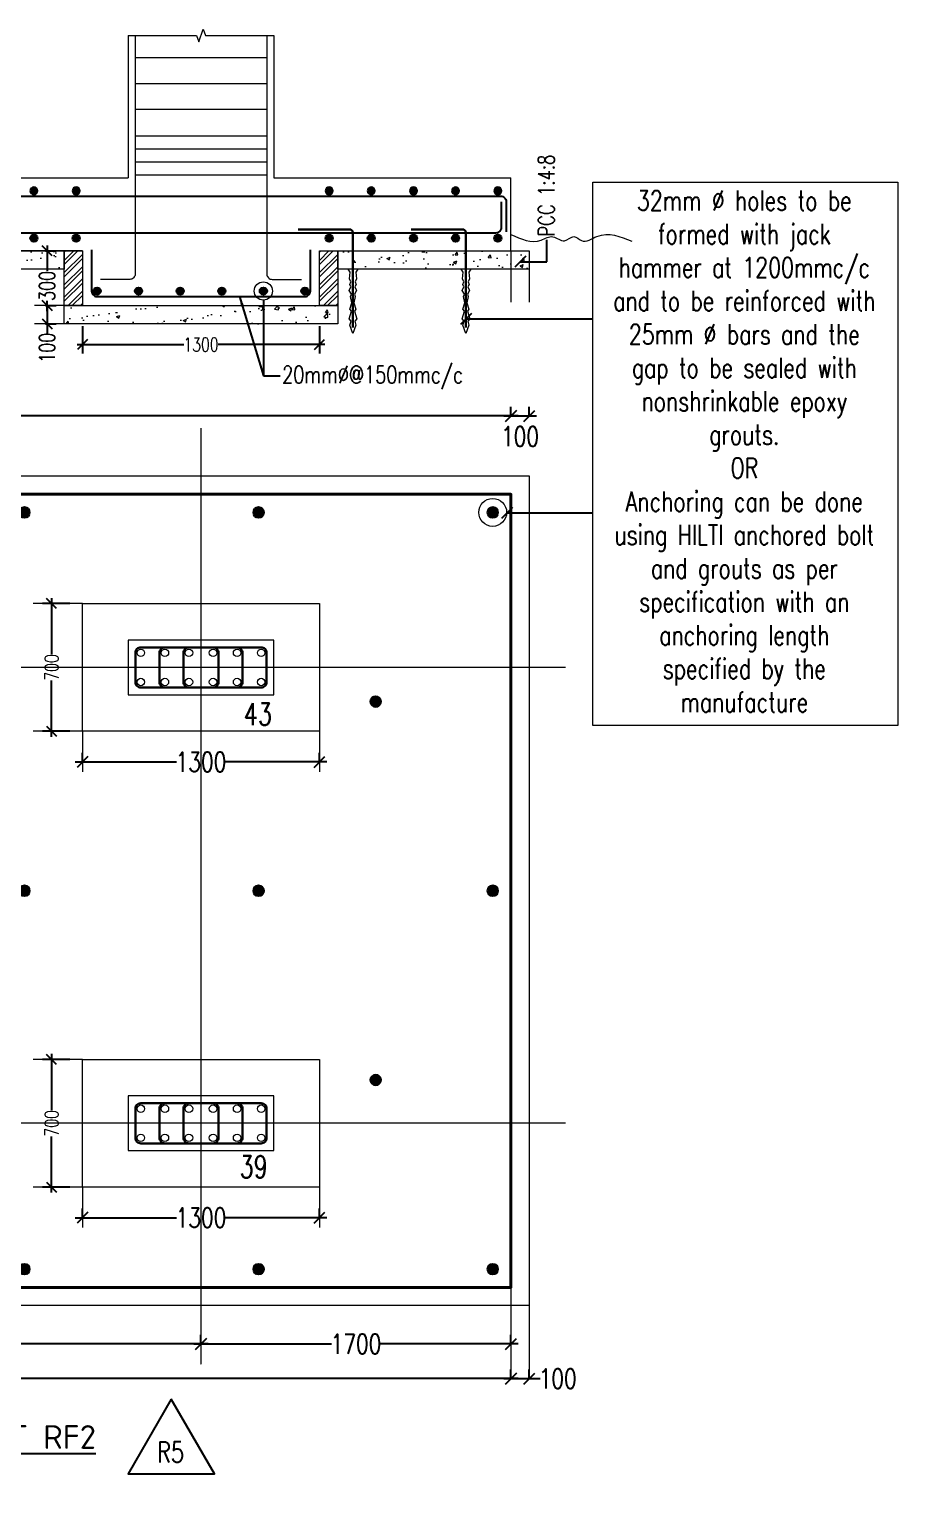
# Model space of a CAD drawing. Header units: millimetres. Extents: x -226110 to 125224, y -84 to 62581.
# Drawn here: x 56773 to 61536, y 15061 to 23098 of the extents above; entities that cross this region are included whole.
import ezdxf
from ezdxf.enums import TextEntityAlignment as Align

# ---------------------------------------------------------------- set-up
doc = ezdxf.new("R2010")
doc.units = ezdxf.units.MM
for name, pattern in [('CENTER', [2, 1.25, -0.25, 0.25, -0.25]), ('DASHED2', [9.525, 6.35, -3.175]), ('HIDDEN', [0.375, 0.25, -0.125])]:
    doc.linetypes.add(name, pattern=pattern)
for name, color, linetype in [('A-DIM-GRID', 7, 'Continuous'), ('Geo-Text 100', 7, 'Continuous'), ('GEO-TITTLE HEAD', 206, 'Continuous')]:
    doc.layers.add(name, color=color, linetype=linetype)
for name, color, linetype, lineweight in [('Geo Hatch', 86, 'Continuous', 5), ('Geo Rein Bar Main', 21, 'Continuous', 30), ('Geo Section Line', 84, 'Continuous', 18), ('Geo-BOTM.VERT.DIR', 21, 'Continuous', 30), ('Geo-COLUMN-NO', 3, 'Continuous', 30), ('Geo-Dim  Sec & Plan', 250, 'Continuous', 25), ('Geo-Footing', 22, 'Continuous', 40), ('Geo-Footing inner L', 48, 'Continuous', 20), ('Geo-Footing Pcc L', 251, 'HIDDEN', 13), ('Geo-Hiden Rein', 156, 'HIDDEN', 5), ('Geo-PCC-PATT', 8, 'Continuous', 9), ('Geo-Rein Bar', 21, 'Continuous', 30), ('Geo-Rein Bar Main', 21, 'Continuous', 30), ('Geo-Rein Bar StirrupS', 244, 'Continuous', 30), ('Geo-Rein Un L-S', 180, 'Continuous', 20), ('Geo-Sec Sml', 7, 'Continuous', 25), ('Geo-Section Line', 84, 'Continuous', 18), ('Geo-TEXT', 7, 'Continuous', 30), ('Geo-TEXT-SLAB', 232, 'Continuous', 30), ('GRID LINE', 250, 'CENTER', 9)]:
    doc.layers.add(name, color=color, linetype=linetype, lineweight=lineweight)
doc.styles.add('Geo T Arial', font='arial.ttf', dxfattribs={"width": 0.75})
doc.styles.add('Geo Txt Narr', font='simplex8.shx')
doc.styles.add('ISCOPEUR', font='isocpeur.ttf')
doc.styles.add('simplex', font='simplex.shx', dxfattribs={"width": 0.75})
doc.styles.get("Standard").update_dxf_attribs({"font": 'arial.ttf'})
doc.dimstyles.new('Geo1-30 Dim 100', dxfattribs={"dimtxt": 75, "dimasz": 55, "dimexe": 50, "dimexo": 0.2, "dimgap": 0.1, "dimtad": 0, "dimdec": 0, "dimdsep": 46, "dimtxsty": 'simplex', "dimblk": 'OBLIQUE', "dimcen": 5, "dimdle": 30, "dimclrd": 252, "dimclre": 252, "dimclrt": 34, "dimadec": 0, "dimazin": 0, "dimtfac": 1, "dimtdec": 0, "dimtmove": 0, "dimatfit": 3, "dimfxl": 100, "dimfxlon": 1, "dimlwd": -1, "dimlwe": -1, "dimarcsym": 0})
doc.dimstyles.new('Geo1-40 Dim 100', dxfattribs={"dimtxt": 108, "dimasz": 60, "dimexe": 50, "dimexo": 0.2, "dimgap": 0.1, "dimtad": 0, "dimdec": 0, "dimdsep": 46, "dimtxsty": 'simplex', "dimblk": 'OBLIQUE', "dimcen": 4.5, "dimdle": 40, "dimclrd": 252, "dimclre": 252, "dimclrt": 34, "dimadec": 0, "dimazin": 0, "dimtfac": 1, "dimtdec": 0, "dimtmove": 0, "dimatfit": 3, "dimldrblk": 'OBLIQUE', "dimfxl": 1, "dimlwd": -1, "dimlwe": -1, "dimarcsym": 0})

# ---------------------------------------------------------------- blocks, each defined once
blk = doc.blocks.new('_Oblique')
at = {"color": 0, "linetype": 'ByBlock', "lineweight": -2}
blk.add_line((-0.5, -0.5), (0.5, 0.5), dxfattribs=at)
blk = doc.blocks.new('*D1133')
at = {"layer": 'Geo-Dim  Sec & Plan', "color": 252, "linetype": 'Continuous', "transparency": 16777216}
for p, q in [((52754.7, 20977.6), (55961.9, 20977.6)), ((59454.7, 20977.6), (56247.5, 20977.6))]:
    blk.add_line(p, q, dxfattribs=at)
at = {"layer": 'Geo-Dim  Sec & Plan', "color": 252, "transparency": 16777216}
for p, q in [((52794.7, 20977.8), (52794.7, 21027.6)), ((59414.7, 20977.8), (59414.7, 21027.6))]:
    blk.add_line(p, q, dxfattribs=at)
at = {"layer": 'Geo-Dim  Sec & Plan', "color": 252, "transparency": 16777216, "xscale": 60, "yscale": 60, "zscale": 60, "rotation": 180}
blk.add_blockref('_Oblique', (52794.7, 20977.6), dxfattribs=at)
at = {"layer": 'Geo-Dim  Sec & Plan', "color": 252, "transparency": 16777216, "xscale": 60, "yscale": 60, "zscale": 60}
blk.add_blockref('_Oblique', (59414.7, 20977.6), dxfattribs=at)
at = {"layer": 'Geo-Dim  Sec & Plan', "color": 34, "transparency": 16777216, "insert": (56104.7, 20977.6), "char_height": 108, "attachment_point": 5, "style": 'simplex'}
blk.add_mtext('6620', dxfattribs=at)
blk = doc.blocks.new('*D1135')
at = {"layer": 'Geo-Dim  Sec & Plan', "color": 252, "linetype": 'Continuous', "transparency": 16777216}
blk.add_line((59374.7, 20977.6), (59554.7, 20977.6), dxfattribs=at)
at = {"layer": 'Geo-Dim  Sec & Plan', "color": 252, "transparency": 16777216}
for p, q in [((59414.7, 20977.8), (59414.7, 21027.6)), ((59514.7, 20977.8), (59514.7, 21027.6))]:
    blk.add_line(p, q, dxfattribs=at)
at = {"layer": 'Geo-Dim  Sec & Plan', "color": 252, "transparency": 16777216, "xscale": 60, "yscale": 60, "zscale": 60, "rotation": 180}
blk.add_blockref('_Oblique', (59414.7, 20977.6), dxfattribs=at)
at = {"layer": 'Geo-Dim  Sec & Plan', "color": 252, "transparency": 16777216, "xscale": 60, "yscale": 60, "zscale": 60}
blk.add_blockref('_Oblique', (59514.7, 20977.6), dxfattribs=at)
at = {"layer": 'Geo-Dim  Sec & Plan', "color": 34, "transparency": 16777216, "insert": (59464.7, 20864.6), "char_height": 108, "attachment_point": 5, "style": 'simplex'}
blk.add_mtext('100', dxfattribs=at)
blk = doc.blocks.new('*D1139')
at = {"layer": 'Geo-Dim  Sec & Plan', "color": 252, "transparency": 16777216}
for p, q in [((53994.7, 15888.4), (53994.7, 15938.2)), ((57714.7, 15888.4), (57714.7, 15938.2))]:
    blk.add_line(p, q, dxfattribs=at)
at = {"layer": 'Geo-Dim  Sec & Plan', "color": 252, "linetype": 'Continuous', "transparency": 16777216}
for p, q in [((53954.7, 15888.2), (55711.9, 15888.2)), ((57754.7, 15888.2), (55997.5, 15888.2))]:
    blk.add_line(p, q, dxfattribs=at)
at = {"layer": 'Geo-Dim  Sec & Plan', "color": 252, "transparency": 16777216, "xscale": 60, "yscale": 60, "zscale": 60, "rotation": 180}
blk.add_blockref('_Oblique', (53994.7, 15888.2), dxfattribs=at)
at = {"layer": 'Geo-Dim  Sec & Plan', "color": 252, "transparency": 16777216, "xscale": 60, "yscale": 60, "zscale": 60}
blk.add_blockref('_Oblique', (57714.7, 15888.2), dxfattribs=at)
at = {"layer": 'Geo-Dim  Sec & Plan', "color": 34, "transparency": 16777216, "insert": (55854.7, 15888.2), "char_height": 108, "attachment_point": 5, "style": 'simplex'}
blk.add_mtext('3720', dxfattribs=at)
blk = doc.blocks.new('*D1140')
at = {"layer": 'Geo-Dim  Sec & Plan', "color": 252, "linetype": 'Continuous', "transparency": 16777216}
for p, q in [((52754.7, 15697.7), (55961.9, 15697.7)), ((59454.7, 15697.7), (56247.5, 15697.7))]:
    blk.add_line(p, q, dxfattribs=at)
at = {"layer": 'Geo-Dim  Sec & Plan', "color": 252, "transparency": 16777216}
for p, q in [((52794.7, 15697.9), (52794.7, 15747.7)), ((59414.7, 15697.9), (59414.7, 15747.7))]:
    blk.add_line(p, q, dxfattribs=at)
at = {"layer": 'Geo-Dim  Sec & Plan', "color": 252, "transparency": 16777216, "xscale": 60, "yscale": 60, "zscale": 60, "rotation": 180}
blk.add_blockref('_Oblique', (52794.7, 15697.7), dxfattribs=at)
at = {"layer": 'Geo-Dim  Sec & Plan', "color": 252, "transparency": 16777216, "xscale": 60, "yscale": 60, "zscale": 60}
blk.add_blockref('_Oblique', (59414.7, 15697.7), dxfattribs=at)
at = {"layer": 'Geo-Dim  Sec & Plan', "color": 34, "transparency": 16777216, "insert": (56104.7, 15697.7), "char_height": 108, "attachment_point": 5, "style": 'simplex'}
blk.add_mtext('6620', dxfattribs=at)
blk = doc.blocks.new('*D1146')
at = {"layer": 'Geo-Dim  Sec & Plan', "color": 252, "linetype": 'Continuous', "transparency": 16777216}
for p, q in [((59374.7, 15697.7), (59514.7, 15697.7)), ((59514.7, 15697.7), (59574.7, 15697.7))]:
    blk.add_line(p, q, dxfattribs=at)
at = {"layer": 'Geo-Dim  Sec & Plan', "color": 252, "transparency": 16777216}
for p, q in [((59414.7, 15697.9), (59414.7, 15747.7)), ((59514.7, 15697.9), (59514.7, 15747.7))]:
    blk.add_line(p, q, dxfattribs=at)
at = {"layer": 'Geo-Dim  Sec & Plan', "color": 252, "transparency": 16777216, "xscale": 60, "yscale": 60, "zscale": 60, "rotation": 180}
blk.add_blockref('_Oblique', (59414.7, 15697.7), dxfattribs=at)
at = {"layer": 'Geo-Dim  Sec & Plan', "color": 252, "transparency": 16777216, "xscale": 60, "yscale": 60, "zscale": 60}
blk.add_blockref('_Oblique', (59514.7, 15697.7), dxfattribs=at)
at = {"layer": 'Geo-Dim  Sec & Plan', "color": 34, "transparency": 16777216, "insert": (59671.2, 15697.7), "char_height": 108, "attachment_point": 5, "style": 'simplex'}
blk.add_mtext('100', dxfattribs=at)
blk = doc.blocks.new('*D1148')
at = {"layer": 'Geo-Dim  Sec & Plan', "color": 252, "transparency": 16777216}
for p, q in [((57714.7, 15888.4), (57714.7, 15938.2)), ((59414.7, 15888.4), (59414.7, 15938.2))]:
    blk.add_line(p, q, dxfattribs=at)
at = {"layer": 'Geo-Dim  Sec & Plan', "color": 252, "linetype": 'Continuous', "transparency": 16777216}
for p, q in [((57674.7, 15888.2), (58429.6, 15888.2)), ((59454.7, 15888.2), (58699.8, 15888.2))]:
    blk.add_line(p, q, dxfattribs=at)
at = {"layer": 'Geo-Dim  Sec & Plan', "color": 252, "transparency": 16777216, "xscale": 60, "yscale": 60, "zscale": 60, "rotation": 180}
blk.add_blockref('_Oblique', (57714.7, 15888.2), dxfattribs=at)
at = {"layer": 'Geo-Dim  Sec & Plan', "color": 252, "transparency": 16777216, "xscale": 60, "yscale": 60, "zscale": 60}
blk.add_blockref('_Oblique', (59414.7, 15888.2), dxfattribs=at)
at = {"layer": 'Geo-Dim  Sec & Plan', "color": 34, "transparency": 16777216, "insert": (58564.7, 15888.2), "char_height": 108, "attachment_point": 5, "style": 'simplex'}
blk.add_mtext('1700', dxfattribs=at)
blk = doc.blocks.new('GEO TITLE HEAD NAME')
at = {"layer": 'GEO-TITTLE HEAD'}
blk.add_line((-11.2, -0.15), (-0.11, -0.09), dxfattribs=at)
blk.add_circle((-6.27, -0.15), 4.93, dxfattribs=at)
at = {"layer": 'Geo-Sec Sml', "lineweight": 18, "ltscale": 0.1, "style": 'Geo T Arial'}
blk.add_attdef('WALL_SECTION', text='', height=3, dxfattribs=at).set_placement((-6.38, 3.46), align=Align.MIDDLE)
at = {"layer": 'Geo-Sec Sml', "color": 84, "style": 'Geo Txt Narr'}
blk.add_attdef('DRAWING-REF', text='', height=2.5, dxfattribs=at).set_placement((-6.38, -2.37), align=Align.MIDDLE)
at = {"layer": 'Geo-TEXT', "style": 'Geo T Arial'}
blk.add_attdef('%%ULAYOUT', (-0.1, 1.21), '', height=4, dxfattribs=at)
at = {"layer": 'Geo-TEXT'}
blk.add_attdef('SCALE', (-0.24, -3.03), '', height=2, dxfattribs=at)
blk = doc.blocks.new('A$Ca10c695b')
at = {"layer": 'Geo Rein Bar Main'}
h = blk.add_hatch(color=6, dxfattribs=at)
h.dxf.hatch_style = 1
edge = h.paths.add_edge_path()
edge.add_arc((0, 0), 28.2, 0, 360)
at = {"layer": 'Geo Rein Bar Main', "color": 6}
blk.add_circle((0, 0), 28.2, dxfattribs=at)
blk = doc.blocks.new('*U1167')
blk.add_blockref('A$Ca10c695b', (0, 0))
blk = doc.blocks.new('*U1168')
at = {"color": 0, "linetype": 'ByBlock', "lineweight": -2, "transparency": 16777216}
for p in [(52894.7, 20448), (54178.7, 20448), (55462.7, 20448), (56746.7, 20448), (58030.7, 20448), (59314.7, 20448)]:
    blk.add_blockref('*U1167', p, dxfattribs=at)
blk = doc.blocks.new('*U1171')
blk.add_blockref('A$Ca10c695b', (0, 0))
blk = doc.blocks.new('*U1172')
at = {"color": 0, "linetype": 'ByBlock', "lineweight": -2, "transparency": 16777216}
for p in [(52894.7, 20448), (54178.7, 20448), (55462.7, 20448), (56746.7, 20448), (58030.7, 20448), (59314.7, 20448)]:
    blk.add_blockref('*U1171', p, dxfattribs=at)
blk = doc.blocks.new('*U1169')
at = {"xscale": -1, "rotation": 90}
blk.add_blockref('*U1172', (20448, 52894.7), dxfattribs=at)
blk = doc.blocks.new('*U1170')
at = {"color": 0, "linetype": 'ByBlock', "lineweight": -2, "transparency": 16777216, "rotation": 90}
blk.add_blockref('*U1169', (52894.7, 16298), dxfattribs=at)
blk = doc.blocks.new('*U1173')
blk.add_blockref('A$Ca10c695b', (0, 0))
blk = doc.blocks.new('*U1174')
at = {"color": 0, "linetype": 'ByBlock', "lineweight": -2, "transparency": 16777216}
for p in [(52894.7, 20448), (54178.7, 20448), (55462.7, 20448), (56746.7, 20448), (58030.7, 20448), (59314.7, 20448)]:
    blk.add_blockref('*U1173', p, dxfattribs=at)
blk = doc.blocks.new('*U1191')
at = {"layer": 'Geo-Rein Un L-S'}
blk.add_circle((0, 0), 20.5, dxfattribs=at)
blk = doc.blocks.new('*U1192')
at = {"layer": 'Geo-Rein Un L-S'}
blk.add_circle((0, 0), 20.5, dxfattribs=at)
blk = doc.blocks.new('*U1193')
at = {"layer": 'Geo-Rein Un L-S'}
blk.add_circle((0, 0), 20.5, dxfattribs=at)
blk = doc.blocks.new('*U1194')
at = {"layer": 'Geo-Rein Un L-S'}
blk.add_circle((0, 0), 20.5, dxfattribs=at)
blk = doc.blocks.new('*U1195')
at = {"layer": 'Geo-Rein Un L-S'}
blk.add_circle((0, 0), 20.5, dxfattribs=at)
blk = doc.blocks.new('*U1196')
at = {"layer": 'Geo-Rein Un L-S'}
blk.add_circle((0, 0), 20.5, dxfattribs=at)
blk = doc.blocks.new('*U1197')
at = {"layer": 'Geo-Rein Un L-S'}
blk.add_circle((0, 0), 20.5, dxfattribs=at)
blk = doc.blocks.new('*U1186')
at = {"layer": 'Geo-Rein Un L-S'}
blk.add_circle((0, 0), 20.5, dxfattribs=at)
blk = doc.blocks.new('*U1187')
at = {"layer": 'Geo-Rein Un L-S'}
blk.add_circle((0, 0), 20.5, dxfattribs=at)
blk = doc.blocks.new('*U1188')
at = {"layer": 'Geo-Rein Un L-S'}
blk.add_circle((0, 0), 20.5, dxfattribs=at)
blk = doc.blocks.new('*U1189')
at = {"layer": 'Geo-Rein Un L-S'}
blk.add_circle((0, 0), 20.5, dxfattribs=at)
blk = doc.blocks.new('*U1190')
at = {"layer": 'Geo-Rein Un L-S'}
blk.add_circle((0, 0), 20.5, dxfattribs=at)
blk = doc.blocks.new('A$C5c543735')
at = {"layer": 'Geo Section Line'}
blk.add_lwpolyline([(-400, -150), (400, -150), (400, 150), (-400, 150)], close=True, dxfattribs=at)
at = {"layer": 'Geo-Rein Bar StirrupS', "color": 5}
for points in [[(-330, -110), (330, -110, 0.414214), (360, -80), (360, 80, 0.414214), (330, 110), (-330, 110, 0.414214), (-360, 80), (-360, -80, 0.414214)], [(-198, 110), (198, 110, -0.414214), (228, 80), (228, -80, -0.414214), (198, -110), (-198, -110, -0.414214), (-228, -80), (-228, 80, -0.414214)], [(66, 110), (-66, 110, 0.414214), (-96, 80), (-96, -80, 0.414214), (-66, -110), (66, -110, 0.414214), (96, -80), (96, 80, 0.414214)]]:
    blk.add_lwpolyline(points, format="xyb", close=True, dxfattribs=at)
at = {"layer": 'Geo Section Line'}
for name, p in [('*U1192', (-330, 80)), ('*U1194', (-198, 80)), ('*U1196', (-66, 80)), ('*U1186', (66, 80)), ('*U1188', (198, 80)), ('*U1190', (330, 80)), ('*U1191', (-330, -80)), ('*U1193', (-198, -80)), ('*U1195', (-66, -80)), ('*U1197', (66, -80)), ('*U1187', (198, -80)), ('*U1189', (330, -80))]:
    blk.add_blockref(name, p, dxfattribs=at)
blk = doc.blocks.new('A$C3d96a939')
at = {"layer": 'Geo-Section Line', "color": 8}
blk.add_lwpolyline([(27, 0), (15.1, -16.3), (19.6, -53.5), (11.2, -68.8), (17.3, -84.8), (10.9, -97.1), (20, -116.7), (8.2, -137), (12.6, -150.7), (5.6, -184), (16.4, -219.2), (8.2, -230.9), (20.5, -273.3), (9.8, -284.8), (16.4, -307.2), (0, -353.2), (-16.4, -307.2), (-9.8, -284.8), (-20.5, -273.3), (-8.2, -230.9), (-16.4, -219.2), (-5.6, -184), (-12.6, -150.7), (-8.2, -137), (-20, -116.7), (-10.9, -97.1), (-17.3, -84.8), (-11.2, -68.8), (-19.6, -53.5), (-15.1, -16.3), (-27, 0)], dxfattribs=at)
blk = doc.blocks.new('*U319')
at = {"layer": 'Geo-BOTM.VERT.DIR', "lineweight": 25}
h = blk.add_hatch(color=256, dxfattribs=at)
h.dxf.hatch_style = 1
h.paths.add_polyline_path([(0.08, 0, 1), (-0.08, 0, 1)])
blk.add_circle((0, 0), 0.08, dxfattribs=at)
blk = doc.blocks.new('*U1204')
at = {"layer": 'Geo-Rein Bar Main', "xscale": 250, "yscale": 250, "zscale": 250}
blk.add_blockref('*U319', (0, 0), dxfattribs=at)
blk = doc.blocks.new('*U1205')
at = {"color": 0, "linetype": 'ByBlock', "lineweight": -2, "transparency": 16777216}
for p in [(53424.7, 21662.2), (53652.7, 21662.2), (53880.7, 21662.2), (54108.7, 21662.2), (54336.7, 21662.2), (54564.7, 21662.2)]:
    blk.add_blockref('*U1204', p, dxfattribs=at)
blk = doc.blocks.new('*D1209')
at = {"layer": 'A-DIM-GRID', "color": 252, "transparency": 16777216}
for p, q in [((56862.6, 21882.2), (56920.5, 21882.2)), ((56862.6, 21582.2), (56920.5, 21582.2))]:
    blk.add_line(p, q, dxfattribs=at)
at = {"layer": 'A-DIM-GRID', "color": 252, "linetype": 'Continuous', "transparency": 16777216}
for p, q in [((56870.5, 21912.2), (56870.5, 21772.2)), ((56870.5, 21552.2), (56870.5, 21608))]:
    blk.add_line(p, q, dxfattribs=at)
at = {"layer": 'A-DIM-GRID', "color": 252, "transparency": 16777216, "xscale": 55, "yscale": 55, "zscale": 55}
for p, rotation in [((56870.5, 21882.2), 90), ((56870.5, 21582.2), 270)]:
    blk.add_blockref('_Oblique', p, dxfattribs=dict(at, rotation=rotation))
at = {"layer": 'A-DIM-GRID', "color": 34, "transparency": 16777216, "insert": (56870.5, 21690.1), "char_height": 85, "attachment_point": 5, "rotation": 90, "style": 'simplex'}
blk.add_mtext('300', dxfattribs=at)
blk = doc.blocks.new('*D1208')
at = {"layer": 'A-DIM-GRID', "color": 252, "transparency": 16777216}
for p, q in [((56862.6, 21582.2), (56920.5, 21582.2)), ((56862.6, 21482.2), (56920.5, 21482.2))]:
    blk.add_line(p, q, dxfattribs=at)
at = {"layer": 'A-DIM-GRID', "color": 252, "linetype": 'Continuous', "transparency": 16777216}
for p, q in [((56870.5, 21582.2), (56870.5, 21452.2)), ((56870.5, 21482.2), (56870.5, 21427.2))]:
    blk.add_line(p, q, dxfattribs=at)
at = {"layer": 'A-DIM-GRID', "color": 252, "transparency": 16777216, "xscale": 55, "yscale": 55, "zscale": 55}
for p, rotation in [((56870.5, 21582.2), 90), ((56870.5, 21482.2), 270)]:
    blk.add_blockref('_Oblique', p, dxfattribs=dict(at, rotation=rotation))
at = {"layer": 'A-DIM-GRID', "color": 34, "transparency": 16777216, "insert": (56870.5, 21351.2), "char_height": 85, "attachment_point": 5, "rotation": 90, "style": 'simplex'}
blk.add_mtext('100', dxfattribs=at)
blk = doc.blocks.new('*D1213')
at = {"layer": 'Geo-Dim  Sec & Plan', "color": 252, "transparency": 16777216}
for p, q in [((57064.7, 21468.9), (57064.7, 21318.9)), ((58364.7, 21468.9), (58364.7, 21318.9))]:
    blk.add_line(p, q, dxfattribs=at)
at = {"layer": 'Geo-Dim  Sec & Plan', "color": 252, "linetype": 'Continuous', "transparency": 16777216}
for p, q in [((57034.7, 21368.9), (57620.8, 21368.9)), ((58394.7, 21368.9), (57808.5, 21368.9))]:
    blk.add_line(p, q, dxfattribs=at)
at = {"layer": 'Geo-Dim  Sec & Plan', "color": 252, "transparency": 16777216, "xscale": 55, "yscale": 55, "zscale": 55, "rotation": 180}
blk.add_blockref('_Oblique', (57064.7, 21368.9), dxfattribs=at)
at = {"layer": 'Geo-Dim  Sec & Plan', "color": 252, "transparency": 16777216, "xscale": 55, "yscale": 55, "zscale": 55}
blk.add_blockref('_Oblique', (58364.7, 21368.9), dxfattribs=at)
at = {"layer": 'Geo-Dim  Sec & Plan', "color": 34, "transparency": 16777216, "insert": (57714.7, 21368.9), "char_height": 75, "attachment_point": 5, "style": 'simplex'}
blk.add_mtext('1300', dxfattribs=at)
blk = doc.blocks.new('*D1214')
at = {"layer": 'Geo-Dim  Sec & Plan', "color": 252, "transparency": 16777216}
for p, q in [((57064.7, 19080.2), (57064.7, 19130)), ((58364.7, 19080.2), (58364.7, 19130))]:
    blk.add_line(p, q, dxfattribs=at)
at = {"layer": 'Geo-Dim  Sec & Plan', "color": 252, "linetype": 'Continuous', "transparency": 16777216}
for p, q in [((57024.7, 19080), (57579.6, 19080)), ((58404.7, 19080), (57849.8, 19080))]:
    blk.add_line(p, q, dxfattribs=at)
at = {"layer": 'Geo-Dim  Sec & Plan', "color": 252, "transparency": 16777216, "xscale": 60, "yscale": 60, "zscale": 60, "rotation": 180}
blk.add_blockref('_Oblique', (57064.7, 19080), dxfattribs=at)
at = {"layer": 'Geo-Dim  Sec & Plan', "color": 252, "transparency": 16777216, "xscale": 60, "yscale": 60, "zscale": 60}
blk.add_blockref('_Oblique', (58364.7, 19080), dxfattribs=at)
at = {"layer": 'Geo-Dim  Sec & Plan', "color": 34, "transparency": 16777216, "insert": (57714.7, 19080), "char_height": 108, "attachment_point": 5, "style": 'simplex'}
blk.add_mtext('1300', dxfattribs=at)
blk = doc.blocks.new('*D1215')
at = {"layer": 'Geo-Dim  Sec & Plan', "color": 252, "transparency": 16777216}
for p, q in [((56995.2, 19948), (56845.2, 19948)), ((56995.2, 19248), (56845.2, 19248))]:
    blk.add_line(p, q, dxfattribs=at)
at = {"layer": 'Geo-Dim  Sec & Plan', "color": 252, "linetype": 'Continuous', "transparency": 16777216}
for p, q in [((56895.2, 19978), (56895.2, 19670.4)), ((56895.2, 19218), (56895.2, 19525.5))]:
    blk.add_line(p, q, dxfattribs=at)
at = {"layer": 'Geo-Dim  Sec & Plan', "color": 252, "transparency": 16777216, "xscale": 55, "yscale": 55, "zscale": 55}
for p, rotation in [((56895.2, 19948), 90), ((56895.2, 19248), 270)]:
    blk.add_blockref('_Oblique', p, dxfattribs=dict(at, rotation=rotation))
at = {"layer": 'Geo-Dim  Sec & Plan', "color": 34, "transparency": 16777216, "insert": (56895.2, 19598), "char_height": 75, "attachment_point": 5, "rotation": 90, "style": 'simplex'}
blk.add_mtext('700', dxfattribs=at)
blk = doc.blocks.new('*D1216')
at = {"layer": 'Geo-Dim  Sec & Plan', "color": 252, "linetype": 'Continuous', "transparency": 16777216}
for p, q in [((57024.7, 16580), (57579.6, 16580)), ((58404.7, 16580), (57849.8, 16580))]:
    blk.add_line(p, q, dxfattribs=at)
at = {"layer": 'Geo-Dim  Sec & Plan', "color": 252, "transparency": 16777216}
for p, q in [((57064.7, 16580.2), (57064.7, 16630)), ((58364.7, 16580.2), (58364.7, 16630))]:
    blk.add_line(p, q, dxfattribs=at)
at = {"layer": 'Geo-Dim  Sec & Plan', "color": 252, "transparency": 16777216, "xscale": 60, "yscale": 60, "zscale": 60, "rotation": 180}
blk.add_blockref('_Oblique', (57064.7, 16580), dxfattribs=at)
at = {"layer": 'Geo-Dim  Sec & Plan', "color": 252, "transparency": 16777216, "xscale": 60, "yscale": 60, "zscale": 60}
blk.add_blockref('_Oblique', (58364.7, 16580), dxfattribs=at)
at = {"layer": 'Geo-Dim  Sec & Plan', "color": 34, "transparency": 16777216, "insert": (57714.7, 16580), "char_height": 108, "attachment_point": 5, "style": 'simplex'}
blk.add_mtext('1300', dxfattribs=at)
blk = doc.blocks.new('*D1217')
at = {"layer": 'Geo-Dim  Sec & Plan', "color": 252, "transparency": 16777216}
for p, q in [((56995.2, 17448), (56845.2, 17448)), ((56995.2, 16748), (56845.2, 16748))]:
    blk.add_line(p, q, dxfattribs=at)
at = {"layer": 'Geo-Dim  Sec & Plan', "color": 252, "linetype": 'Continuous', "transparency": 16777216}
for p, q in [((56895.2, 17478), (56895.2, 17170.4)), ((56895.2, 16718), (56895.2, 17025.5))]:
    blk.add_line(p, q, dxfattribs=at)
at = {"layer": 'Geo-Dim  Sec & Plan', "color": 252, "transparency": 16777216, "xscale": 55, "yscale": 55, "zscale": 55}
for p, rotation in [((56895.2, 17448), 90), ((56895.2, 16748), 270)]:
    blk.add_blockref('_Oblique', p, dxfattribs=dict(at, rotation=rotation))
at = {"layer": 'Geo-Dim  Sec & Plan', "color": 34, "transparency": 16777216, "insert": (56895.2, 17098), "char_height": 75, "attachment_point": 5, "rotation": 90, "style": 'simplex'}
blk.add_mtext('700', dxfattribs=at)

msp = doc.modelspace()

# ---------------------------------------------------------------- hatches: boundary and pattern name
at = {"layer": 'Geo Hatch'}
h = msp.add_hatch(dxfattribs=at)
h.set_pattern_fill('ANSI32', color=256, scale=5)
h.set_pattern_definition([(45, (-9634.2, -25034.44), (-33.67596, 33.67596), []), (45, (-9611.75, -25034.44), (-33.67596, 33.67596), [])])
h.paths.add_polyline_path([(56964.7, 21882.2), (57064.7, 21882.2), (57064.7, 21582.2), (56964.7, 21582.2)])
h = msp.add_hatch(dxfattribs=at)
h.set_pattern_fill('ANSI32', color=256, scale=5)
h.set_pattern_definition([(45, (-8234.2, -25034.44), (-33.67596, 33.67596), []), (45, (-8211.75, -25034.44), (-33.67596, 33.67596), [])])
h.paths.add_polyline_path([(58364.7, 21882.2), (58464.7, 21882.2), (58464.7, 21582.2), (58364.7, 21582.2)])
at = {"layer": 'Geo-PCC-PATT'}
h = msp.add_hatch(dxfattribs=at)
h.set_pattern_fill('AR-CONC', color=256)
h.set_pattern_definition([(50, (-2025.33, 11470.55), (182.18467, -15.9391), [19.05, -209.55]), (355, (-2025.33, 11470.55), (-35.2434, 191.05685), [15.24, -167.6406]), (100.45144, (-2010.15, 11469.22), (146.94125, 175.11775), [16.19, -178.09024]), (46.1842, (-2025.33, 11521.35), (271.079, -42.0423), [28.575, -314.325]), (96.63556, (-2002.74, 11517.85), (237.4041, 247.4261), [24.285, -267.1356]), (351.18415, (-2025.33, 11521.35), (237.4041, 247.4261), [22.86, -251.4597]), (21, (-1999.93, 11508.65), (151.6144, -102.2652), [19.05, -209.55]), (326, (-1999.93, 11508.65), (61.802, 184.18797), [15.24, -167.64]), (71.45144, (-1987.3, 11500.13), (213.4164, 81.92277), [16.19, -178.08994]), (37.5, (-2025.33, 11470.55), (3.0886, 84.55504), [0, -165.608, 0, -170.18, 0, -168.275]), (7.5, (-2025.33, 11470.55), (66.81966, 100.18057), [0, -97.028, 0, -161.798, 0, -64.135]), (327.5, (-2081.97, 11470.55), (135.590595, -5.728744), [0, -63.5, 0, -198.12, 0, -262.89]), (317.5, (-2107.37, 11470.55), (148.12918, 25.4265), [0, -82.55, 0, -131.572, 0, -186.69])])
h.paths.add_polyline_path([(54744.7, 21882.2), (56964.7, 21882.2), (56964.7, 21782.2), (54744.7, 21782.2)])
h = msp.add_hatch(dxfattribs=at)
h.set_pattern_fill('AR-CONC', color=256)
h.set_pattern_definition([(50, (1694.67, 11470.55), (182.18467, -15.9391), [19.05, -209.55]), (355, (1694.67, 11470.55), (-35.2434, 191.05685), [15.24, -167.6406]), (100.45144, (1709.85, 11469.22), (146.94125, 175.11775), [16.19, -178.09024]), (46.1842, (1694.67, 11521.35), (271.079, -42.0423), [28.575, -314.325]), (96.63556, (1717.26, 11517.85), (237.4041, 247.4261), [24.285, -267.1356]), (351.18415, (1694.67, 11521.35), (237.4041, 247.4261), [22.86, -251.4597]), (21, (1720.07, 11508.65), (151.6144, -102.2652), [19.05, -209.55]), (326, (1720.07, 11508.65), (61.802, 184.18797), [15.24, -167.64]), (71.45144, (1732.7, 11500.13), (213.4164, 81.92277), [16.19, -178.08994]), (37.5, (1694.67, 11470.55), (3.0886, 84.55504), [0, -165.608, 0, -170.18, 0, -168.275]), (7.5, (1694.67, 11470.55), (66.81966, 100.18057), [0, -97.028, 0, -161.798, 0, -64.135]), (327.5, (1638.03, 11470.55), (135.590595, -5.728744), [0, -63.5, 0, -198.12, 0, -262.89]), (317.5, (1612.63, 11470.55), (148.12918, 25.4265), [0, -82.55, 0, -131.572, 0, -186.69])])
h.paths.add_polyline_path([(58464.7, 21882.2), (59514.7, 21882.2), (59514.7, 21782.2), (58464.7, 21782.2)])
h = msp.add_hatch(dxfattribs=at)
h.set_pattern_fill('AR-CONC', color=256)
h.set_pattern_definition([(50, (-3500.33, 11170.55), (182.18467, -15.9391), [19.05, -209.55]), (355, (-3500.33, 11170.55), (-35.2434, 191.05685), [15.24, -167.6406]), (100.45144, (-3485.15, 11169.22), (146.94125, 175.11775), [16.19, -178.09024]), (46.1842, (-3500.33, 11221.35), (271.07904, -42.0423), [28.575, -314.325]), (96.63556, (-3477.74, 11217.85), (237.4041, 247.4261), [24.285, -267.1356]), (351.18415, (-3500.33, 11221.35), (237.4041, 247.4261), [22.86, -251.4597]), (21, (-3474.93, 11208.65), (151.6144, -102.2652), [19.05, -209.55]), (326, (-3474.93, 11208.65), (61.80203, 184.18797), [15.24, -167.64]), (71.45144, (-3462.3, 11200.13), (213.4164, 81.92277), [16.19, -178.08994]), (37.5, (-3500.33, 11170.55), (3.0886, 84.55504), [0, -165.608, 0, -170.18, 0, -168.275]), (7.5, (-3500.33, 11170.55), (66.81966, 100.18057), [0, -97.028, 0, -161.798, 0, -64.135]), (327.5, (-3556.97, 11170.55), (135.590595, -5.728744), [0, -63.5, 0, -198.12, 0, -262.89]), (317.5, (-3582.37, 11170.55), (148.12918, 25.4265), [0, -82.55, 0, -131.572, 0, -186.69])])
h.paths.add_polyline_path([(56964.7, 21582.2), (58464.7, 21582.2), (58464.7, 21482.2), (56964.7, 21482.2)])

# ---------------------------------------------------------------- linework, layer by layer
at = {"color": 2}
msp.add_lwpolyline([(57551.4, 15585.3), (57315, 15175.7), (57787.9, 15175.7), (57551.4, 15585.3)], dxfattribs=at)
at = {"layer": 'Geo Rein Bar Main', "color": 6}
for points in [[(58248.1, 22000.5), (58528.1, 22000.5, -0.414214), (58548.1, 21980.5), (58548.1, 21462.2)], [(58867.8, 22000.5), (59147.8, 22000.5, -0.414214), (59167.8, 21980.5), (59167.8, 21462.2)]]:
    msp.add_lwpolyline(points, format="xyb", dxfattribs=at)
at = {"layer": 'Geo-Footing'}
msp.add_lwpolyline([(52794.7, 20548), (59414.7, 20548), (59414.7, 16198), (52794.7, 16198)], close=True, dxfattribs=at)
at = {"layer": 'Geo-Footing inner L', "linetype": 'ByBlock', "ltscale": 50}
for points in [[(57064.7, 19948), (58364.7, 19948), (58364.7, 19248), (57064.7, 19248)], [(57064.7, 17448), (58364.7, 17448), (58364.7, 16748), (57064.7, 16748)]]:
    msp.add_lwpolyline(points, close=True, dxfattribs=at)
at = {"layer": 'Geo-Footing Pcc L', "linetype": 'DASHED2', "lineweight": 20, "ltscale": 0.3}
msp.add_lwpolyline([(52694.7, 20648), (59514.7, 20648), (59514.7, 16098), (52694.7, 16098)], close=True, dxfattribs=at)
at = {"layer": 'Geo-Hiden Rein', "linetype": 'Continuous'}
for p, q in [((57353.8, 22943.5), (58075.6, 22943.5)), ((57353.8, 22801.1), (58075.6, 22801.1)), ((57353.8, 22658.8), (58075.6, 22658.8)), ((57353.8, 22513.8), (58075.6, 22513.8)), ((57353.8, 22442.6), (58075.6, 22442.6)), ((57353.8, 22371.4), (58075.6, 22371.4)), ((57353.8, 22300.2), (58075.6, 22300.2))]:
    msp.add_line(p, q, dxfattribs=at)
for points in [[(57353.8, 23063.2), (57353.8, 21755.8, -0.414214), (57323.8, 21725.8), (57162.9, 21725.8)], [(58075.6, 23063.2), (58075.6, 21755.8, 0.414214), (58105.6, 21725.8), (58266.5, 21725.8)]]:
    msp.add_lwpolyline(points, format="xyb", dxfattribs=at)
at = {"layer": 'Geo-Rein Bar', "lineweight": 25}
for points in [[(52831.1, 21994.4), (52831.1, 22152.6, -0.414214), (52861.1, 22182.6), (59358, 22182.6, -0.414214), (59388, 22152.6), (59388, 21987.2)], [(52858.1, 22142.9), (52858.1, 22011.8, 0.414214), (52888.1, 21981.8), (59332.4, 21981.8, 0.414214), (59362.4, 22011.8), (59362.4, 22150.7)], [(57114.7, 21887.5), (57114.7, 21662.2, 0.414214), (57144.7, 21632.2), (58284.7, 21632.2, 0.414214), (58314.7, 21662.2), (58314.7, 21887.5)]]:
    msp.add_lwpolyline(points, format="xyb", dxfattribs=at)
at = {"layer": 'Geo-Section Line'}
for points in [[(57314.7, 23063.2), (57689.7, 23063.2), (57702.2, 23028.8), (57727.2, 23097.5), (57739.7, 23063.2), (58114.7, 23063.2)], [(57314.7, 23063.2), (57314.7, 22282.2)], [(58114.7, 23063.2), (58114.7, 22282.2)], [(54394.7, 22282.2), (57314.7, 22282.2)], [(57064.7, 21882.2), (57064.7, 21582.2), (58364.7, 21582.2), (58364.7, 21882.2), (59414.7, 21882.2), (59414.7, 22282.2)], [(58114.7, 22282.2), (59414.7, 22282.2)], [(57064.7, 21882.2), (54644.7, 21882.2)]]:
    msp.add_lwpolyline(points, dxfattribs=at)
for points in [[(59863.7, 22259.2), (61535.5, 22259.2), (61535.5, 19279.1), (59863.7, 19279.1)], [(54744.7, 21882.2), (56964.7, 21882.2), (56964.7, 21782.2), (54744.7, 21782.2)], [(56964.7, 21882.2), (57064.7, 21882.2), (57064.7, 21582.2), (56964.7, 21582.2)], [(58364.7, 21882.2), (58464.7, 21882.2), (58464.7, 21582.2), (58364.7, 21582.2)], [(58464.7, 21882.2), (59514.7, 21882.2), (59514.7, 21782.2), (58464.7, 21782.2)], [(56964.7, 21582.2), (58464.7, 21582.2), (58464.7, 21482.2), (56964.7, 21482.2)]]:
    msp.add_lwpolyline(points, close=True, dxfattribs=at)
at = {"layer": 'Geo-Section Line', "linetype": 'Continuous', "lineweight": 15, "ltscale": 600}
msp.add_circle((58056.7, 21662.2), 49.8, dxfattribs=at)
at = {"layer": 'Geo-Section Line'}
msp.add_circle((59314.7, 20448), 76.3, dxfattribs=at)
msp.add_spline([(59414.7, 21971.6), (59580.1, 21941.1), (59644.6, 21960.1), (59708.2, 21937.6), (59760.3, 21960.6), (59801.4, 21938.6), (59886.4, 21961.6), (60076.9, 21935.6)], degree=3, dxfattribs=at)
at = {"layer": 'GRID LINE', "ltscale": 2}
for p, q in [((59414.7, 21882.2), (59414.7, 21601.9)), ((59514.7, 21782.2), (59514.7, 21601.9)), ((57714.7, 20910.8), (57714.7, 15774.6)), ((59414.7, 16198), (59414.7, 15722.4)), ((59514.7, 16098), (59514.7, 15722.4))]:
    msp.add_line(p, q, dxfattribs=at)
for points in [[(56964.7, 21582.2), (56802.4, 21582.2)], [(56964.7, 21482.2), (56802.4, 21482.2)], [(57064.7, 19948), (56794.5, 19948)], [(59714, 19598), (52334.5, 19598)], [(57064.7, 19248), (56794.5, 19248)], [(57064.7, 19248), (57064.7, 19025.9)], [(58364.7, 19248), (58364.7, 19025.9)], [(57064.7, 17448), (56794.5, 17448)], [(59714, 17098), (52334.5, 17098)], [(57064.7, 16748), (56794.5, 16748)], [(57064.7, 16748), (57064.7, 16525.9)], [(58364.7, 16748), (58364.7, 16525.9)]]:
    msp.add_lwpolyline(points, dxfattribs=at)

# ---------------------------------------------------------------- block references
for name, p in [('A$C3d96a939', (58548.1, 21782.2)), ('A$C3d96a939', (59167.8, 21782.2)), ('*U1205', (3720, 0)), ('*U1168', (0, 0)), ('A$Ca10c695b', (59314.7, 20448)), ('A$C5c543735', (57714.7, 19598)), ('A$Ca10c695b', (58672.7, 19410.5)), ('*U1174', (0, -2075)), ('A$C5c543735', (57714.7, 17098)), ('*U1170', (0, 0))]:
    msp.add_blockref(name, p)
at = {"xscale": -1, "rotation": 180}
msp.add_blockref('A$Ca10c695b', (58672.7, 17335.5), dxfattribs=at)
at = {"layer": 'Geo-Rein Bar Main', "xscale": -250, "yscale": 250, "zscale": 250, "rotation": 180}
for p in [(56798.4, 22212.1), (57029.7, 22212.1), (58417.2, 22212.1), (58648.4, 22212.1), (58879.7, 22212.1), (59110.9, 22212.1), (59342.2, 22212.1)]:
    msp.add_blockref('*U319', p, dxfattribs=at)
at = {"layer": 'Geo-Rein Bar Main', "xscale": 250, "yscale": 250, "zscale": 250}
for p in [(56798.4, 21952.3), (57029.7, 21952.3), (58417.2, 21952.3), (58648.4, 21952.3), (58879.7, 21952.3), (59110.9, 21952.3), (59342.2, 21952.3)]:
    msp.add_blockref('*U319', p, dxfattribs=at)
at = {"layer": 'GEO-TITTLE HEAD'}
ref = msp.add_blockref('GEO TITLE HEAD NAME', (55325.8, 15264.2), dxfattribs=dict(at, xscale=40, yscale=40, zscale=40))
ref.add_attrib('%%ULAYOUT', '%%uLAYOUT OF RAFT RF2', (55321.9, 15312.6), dxfattribs={"color": 7, "ltscale": 0.5, "height": 130, "style": 'ISCOPEUR'})
ref.add_attrib('SCALE', 'SCALE 1:40', (55316.2, 15143.1), dxfattribs={"color": 7, "ltscale": 0.5, "height": 72, "style": 'simplex', "width": 0.75})
ref.add_attrib('DRAWING-REF', 'SD03', dxfattribs={"color": 1, "ltscale": 0.5, "height": 72, "style": 'simplex', "width": 0.75}).set_placement((55075.6, 15176.9), align=Align.MIDDLE)
ref.add_attrib('WALL_SECTION', '12', (55026.4, 15308.5), dxfattribs={"color": 1, "lineweight": 18, "ltscale": 0.1, "height": 80, "style": 'simplex', "width": 0.75})

# ---------------------------------------------------------------- texts
at = {"layer": 'Geo-COLUMN-NO', "style": 'simplex', "width": 0.75}
for s, p in [('43', (57949.7, 19282)), ('39', (57926.5, 16799.5))]:
    msp.add_text(s, height=120, dxfattribs=at).set_placement(p)
at = {"layer": 'Geo-Text 100', "style": 'simplex', "width": 0.75}
msp.add_text('PCC 1:4:8', height=88, rotation=90, dxfattribs=at).set_placement((59652.6, 21960.1, 0))
msp.add_text('20mm%%C@150mmc/c', height=95, dxfattribs=at).set_placement((58159.8, 21156.2))
at = {"layer": 'Geo-Text 100', "insert": (59905.1, 22213.4), "char_height": 110, "width": 1578.406, "attachment_point": 1, "style": 'simplex'}
msp.add_mtext('\\pxqc;32mm ∅ holes to be formed with jack hammer at 1200mmc/c and to be reinforced with 25mm ∅ bars and the gap to be sealed with nonshrinkable epoxy grouts. \\POR \\PAnchoring can be done using HILTI anchored bolt and grouts as per specification with an anchoring length specified by the manufacture', dxfattribs=at)
at = {"layer": 'Geo-TEXT-SLAB', "color": 7, "linetype": 'Continuous', "style": 'simplex', "width": 0.75}
msp.add_text('R5', height=112.8, dxfattribs=at).set_placement((57547.9, 15238.3), align=Align.CENTER)

# ---------------------------------------------------------------- dimensions: what is measured, and where the dimension line sits
at = {"layer": 'A-DIM-GRID'}
for base, p1, p2, picture, middle in [((56870.5, 21882.2), (56862.4, 21582.2), (56862.4, 21882.2), '*D1209', (56870.5, 21690.1)), ((56870.5, 21582.2), (56862.4, 21482.2), (56862.4, 21582.2), '*D1208', (56870.5, 21351.2))]:
    dim = msp.add_linear_dim(base=base, p1=p1, p2=p2, angle=90, dimstyle='Geo1-30 Dim 100', override={"dimtxt": 85}, dxfattribs=at)
    dim.commit()
    dim.dimension.update_dxf_attribs({"geometry": picture, "text_midpoint": middle, "dimtype": 160})
at = {"layer": 'Geo-Dim  Sec & Plan'}
for base, p1, p2, dimstyle, picture, middle in [((58364.7, 21368.9), (57064.7, 21582.2), (58364.7, 21582.2), 'Geo1-30 Dim 100', '*D1213', (57714.7, 21368.9)), ((59414.7, 20977.6), (52794.7, 20977.6), (59414.7, 20977.6), 'Geo1-40 Dim 100', '*D1133', (56104.7, 20977.6)), ((58364.7, 19080), (57064.7, 19080), (58364.7, 19080), 'Geo1-40 Dim 100', '*D1214', (57714.7, 19080)), ((58364.7, 16580), (57064.7, 16580), (58364.7, 16580), 'Geo1-40 Dim 100', '*D1216', (57714.7, 16580)), ((59414.7, 15697.7), (52794.7, 15697.7), (59414.7, 15697.7), 'Geo1-40 Dim 100', '*D1140', (56104.7, 15697.7)), ((59514.7, 15697.7), (59414.7, 15697.7), (59514.7, 15697.7), 'Geo1-40 Dim 100', '*D1146', (59671.2, 15697.7))]:
    dim = msp.add_linear_dim(base=base, p1=p1, p2=p2, dimstyle=dimstyle, dxfattribs=at)
    dim.commit()
    dim.dimension.update_dxf_attribs({"geometry": picture, "text_midpoint": middle})
dim = msp.add_linear_dim(base=(59514.7, 20977.6), p1=(59414.7, 20977.6), p2=(59514.7, 20977.6), dimstyle='Geo1-40 Dim 100', override={"dimtmove": 2}, dxfattribs=at)
dim.commit()
dim.dimension.update_dxf_attribs({"geometry": '*D1135', "text_midpoint": (59464.7, 20864.6), "dimtype": 160})
for base, p1, p2, angle, dimstyle, picture, middle in [((56895.2, 19948), (57064.7, 19248), (57064.7, 19948), 90, 'Geo1-30 Dim 100', '*D1215', (56895.2, 19598)), ((56895.2, 17448), (57064.7, 16748), (57064.7, 17448), 90, 'Geo1-30 Dim 100', '*D1217', (56895.2, 17098)), ((53994.7, 15888.2), (57714.7, 15888.2), (53994.7, 15888.2), 180, 'Geo1-40 Dim 100', '*D1139', (55854.7, 15888.2)), ((57714.7, 15888.2), (59414.7, 15888.2), (57714.7, 15888.2), 180, 'Geo1-40 Dim 100', '*D1148', (58564.7, 15888.2))]:
    dim = msp.add_linear_dim(base=base, p1=p1, p2=p2, angle=angle, dimstyle=dimstyle, dxfattribs=at)
    dim.commit()
    dim.dimension.update_dxf_attribs({"geometry": picture, "text_midpoint": middle})

# ---------------------------------------------------------------- leaders
for points in [[(59466.7, 21823.2), (59610.9, 21823.2), (59610.9, 21943.7)], [(59168.4, 21508.9), (59863.7, 21508.9)], [(59393, 20445.1), (59863.7, 20445.1)]]:
    msp.add_leader(points, dimstyle='Geo1-40 Dim 100')
for points in [[(57926.4, 21632.2), (58056.7, 21196.7)], [(58056.7, 21612.4), (58056.7, 21196.7), (58148.9, 21196.7)]]:
    msp.add_leader(points, dimstyle='Geo1-30 Dim 100', override={"dimgap": 0.1, "dimtad": 0})

doc.saveas('drawing.dxf')
